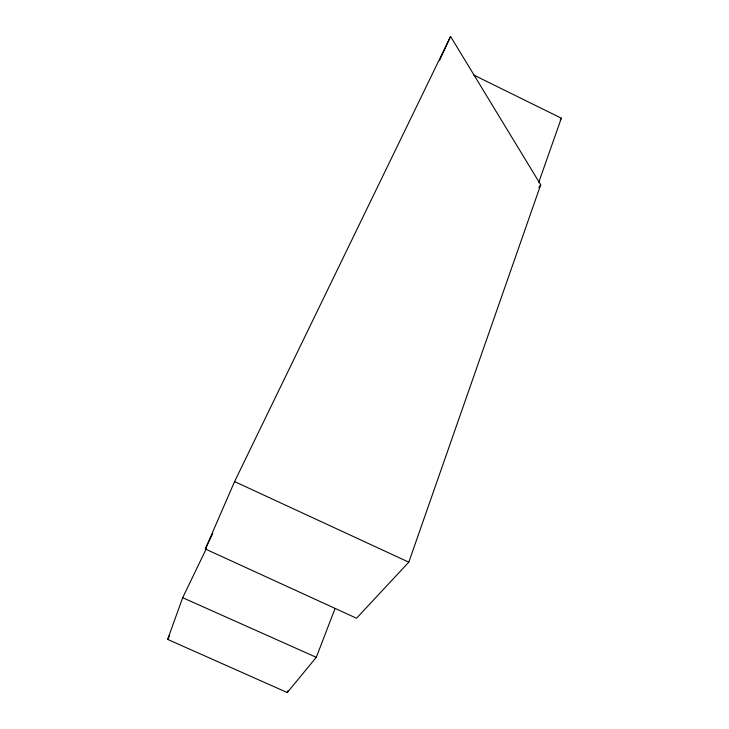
<?xml version="1.0" encoding="UTF-8"?>
<svg xmlns="http://www.w3.org/2000/svg" width="729" height="729" viewBox="0 0 729 729"><rect width="100%" height="100%" fill="white"/><g stroke="black" fill="none" stroke-linecap="round" stroke-linejoin="round"><path stroke-width="1.09" d="M408.805 562.177L540.708 184.792L450.568 36.45L234.583 481.587L205.314 548.983L356.536 618.228L408.805 562.177L234.583 481.587M538.795 182.25L561.339 118.18L473.722 75.023M335.067 608.515L316.277 657.321L287.272 692.55L167.661 639.397L182.678 597.698L206.398 548.536M287.272 692.55L288.11 690.436M439.669 60.234L450.568 36.45M167.661 639.397L169.629 635.287M205.314 548.983L212.74 533.601M560.182 120.021L561.339 118.18M538.895 187.563L540.708 184.792M182.678 597.698L316.277 657.321"/></g></svg>
